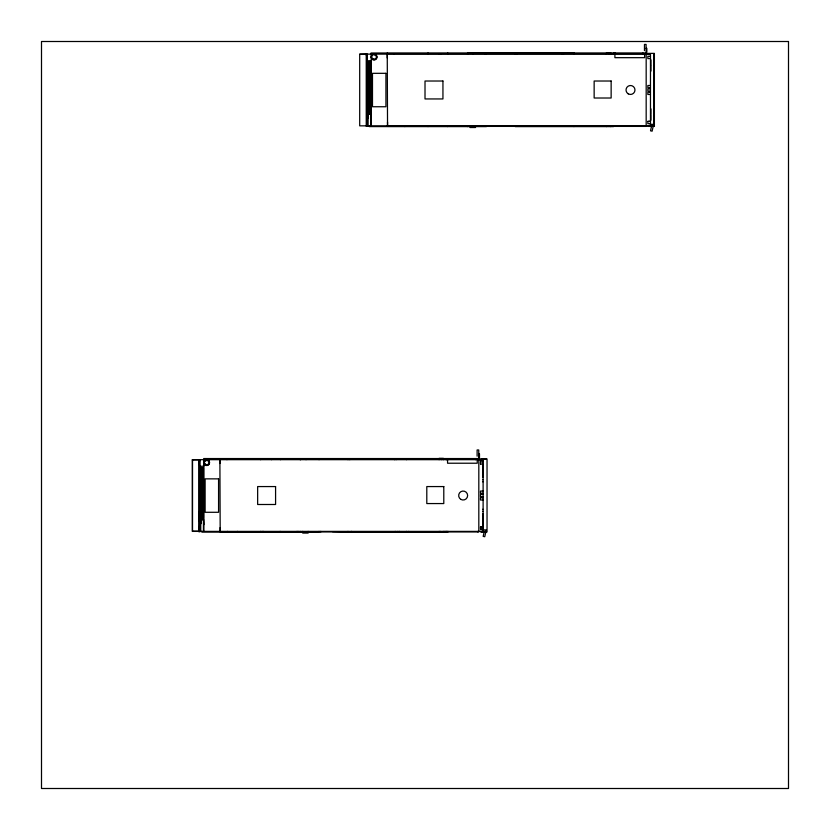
<?xml version="1.0" encoding="UTF-8"?>
<svg xmlns="http://www.w3.org/2000/svg" width="830" height="830" viewBox="0 0 830 830"><rect width="100%" height="100%" fill="white"/><g stroke="black" fill="none" stroke-linecap="round" stroke-linejoin="round"><path stroke-width="1.25" d="M484.139 532.009L483.174 536.367L484.762 536.72L486.11 530.64M651.498 126.471L650.533 130.818L652.121 131.171L653.469 125.091M484.762 54.126L486.39 53.566L486.39 54.126M367.368 60.818L371.197 60.621M200.009 466.367L203.838 466.17M646.093 48.337L646.84 48.337L646.84 54.126M467.529 53.193L573.914 53.193M387.247 53.566L646.176 53.566L646.176 126.399L387.537 126.399L387.527 122M359.701 54.313L366.798 54.126M649.724 54.313L648.23 54.313L648.23 53.379L654.393 53.379L654.393 126.399L648.23 126.399L648.23 125.838M366.238 55.174L367.368 55.174M650.471 56.367L647.857 56.284L647.857 58.608L650.471 58.525M650.658 60.051L650.658 65.093M650.658 65.3L650.658 70.903M653.833 74.046L654.393 74.046M367.815 83.197L367.057 83.197L367.057 89.215L367.815 89.215M650.471 85.5L647.857 85.5L647.857 87.741L650.471 87.741M650.471 88.862L647.857 88.862L647.857 91.103L650.471 91.103M367.815 90.574L367.057 90.574L367.057 96.456L367.815 96.456M650.471 92.223L647.857 92.223L647.857 94.464L650.471 94.464M650.658 109.021L650.658 114.25M369.599 112.154L370.854 112.154L370.854 62.105L367.815 62.105L368.178 117.943M369.941 113.046L370.875 113.046L371.197 119.115M368.105 113.741L370.792 113.741L370.792 125.838M650.658 114.882L650.658 120.111M647.857 121.356L650.471 121.356L647.857 121.45L647.857 123.691L650.471 123.597M650.326 124.344L653.469 124.344L653.469 125.838L359.701 125.838L359.701 54.126L650.471 54.126L650.471 125.838M648.23 126.212L653.833 126.212L653.833 53.566M470.039 126.585L369.215 126.585L369.215 125.838M475.071 126.585L486.39 126.585L486.39 125.838M478.744 453.886L479.491 453.886L479.491 459.675M300.18 458.741L406.555 458.741L406.555 459.675M219.888 459.115L478.817 459.115L478.817 531.947L220.189 531.947L220.168 527.548M480.871 459.115L486.473 459.115M192.342 459.862L199.439 459.862M480.871 459.862L482.365 459.862M198.878 460.712L200.009 460.712M482.552 460.702L483.112 460.702M480.497 461.916L483.112 461.822M480.497 464.063L483.112 464.157M482.552 464.81L483.299 464.81L483.299 477.136L482.552 477.136M482.552 464.904L483.299 464.904M483.299 465.589L483.299 470.631M483.299 470.849L483.299 476.451M482.552 476.762L483.299 476.762M482.552 476.949L483.299 476.949M482.552 479.657L483.112 479.657M482.552 481.711L483.112 481.711M200.466 488.746L199.708 488.746L199.708 494.763L200.466 494.763M483.112 491.049L480.497 491.049L480.497 493.29L483.112 493.29M483.112 494.41L480.497 494.41L480.497 496.651L483.112 496.651M200.466 496.122L199.708 496.122L199.708 502.005L200.466 502.005M483.112 497.772L480.497 497.772L480.497 500.013L483.112 500.013M482.552 509.35L483.112 509.35M482.552 511.405L483.112 511.405M482.552 513.946L483.299 513.946L483.299 526.272L482.552 526.272M483.299 514.569L483.299 519.798M202.24 517.702L203.506 517.702L203.506 467.653L200.455 467.653L200.455 523.491L201.368 523.491M202.593 518.584L203.516 518.584L203.838 524.664M200.746 519.289L203.443 519.289L203.443 531.387M483.299 520.431L483.299 525.66M483.112 526.905L480.497 526.905L480.497 529.239L483.112 529.239M480.497 526.998L483.112 526.998M480.497 529.146L483.112 529.146M482.967 529.893L486.11 529.893L486.11 531.387L192.342 531.387L192.342 459.675L483.112 459.675L483.112 531.387M482.552 530.36L483.112 530.36M192.529 531.2L199.439 531.2M480.871 531.76L486.473 531.76M303.946 532.134L201.856 532.134L201.856 531.387M307.723 532.134L319.031 532.134L319.031 531.387M515.337 126.399L488.123 125.838L488.123 126.399M332.425 531.625L347.978 531.947M440.927 54.126L438.946 53.566L438.946 54.126M387.537 125.838L387.247 53.006M220.189 531.387L219.888 458.554M387.247 54.126L387.257 57.976M219.888 459.675L219.909 463.514M650.658 59.262L650.658 71.588M650.658 108.398L650.658 120.724M646.093 54.126L646.093 44.415L644.464 44.415L644.464 50.64M645.885 53.566L645.885 54.126M645.74 54.126L645.74 53.006L371.052 53.006L371.052 54.126M645.232 125.838L645.232 126.399M644.599 54.126L644.599 57.675L614.905 57.675L614.905 53.006M642.939 53.006L642.897 54.126M615.206 53.006L615.206 54.126M615.352 125.838L615.352 126.399M614.428 125.838L614.428 126.399M614.21 53.006L614.21 54.126M613.505 53.006L613.505 54.126M613.505 125.838L613.505 126.585L515.337 126.585L515.337 125.838M613.163 125.838L613.163 126.399M610.745 54.126L610.745 52.819L606.45 52.819L606.45 54.126M610.621 125.838L610.621 126.585M609.106 53.566L609.106 54.126M607.55 125.838L607.55 126.399M606.512 125.838L606.512 126.585M573.914 53.006L573.914 54.126M573.914 125.838L573.914 126.585M566.776 125.838L566.776 126.399M565.22 125.838L565.22 126.399M563.477 53.566L563.477 54.126M562.574 125.838L562.574 126.399M561.817 53.566L561.817 54.126M518.74 125.838L518.74 126.399M517.142 53.566L517.142 54.126M515.337 53.566L515.337 54.126M482.365 531.387L480.684 531.387M480.871 460.629L480.871 458.928L487.034 458.928L487.034 531.947L480.871 531.947L480.871 531.387M480.497 461.822L480.497 464.157M478.744 459.675L478.744 449.964L477.115 449.964L477.115 456.189M478.537 459.115L478.537 459.675M478.391 459.675L478.391 458.554L203.692 458.554L203.692 459.675M477.873 531.387L477.873 531.947M477.25 459.675L477.25 463.223L447.557 463.223L447.557 458.554M475.486 125.838L475.486 127.519L470.071 127.519L470.071 125.838M475.59 458.554L475.549 459.675M473.391 53.193L473.391 54.126M467.788 53.193L467.788 54.126M467.529 53.006L467.529 54.126M467.529 125.838L467.529 126.585M447.993 531.387L447.993 531.947M447.858 458.554L447.858 459.675M447.764 53.006L447.764 54.126M447.484 125.838L447.484 126.585M447.069 531.387L447.069 531.947M446.851 458.554L446.851 459.675M446.146 458.554L446.146 459.675M446.187 531.387L446.146 532.134L347.978 532.134L347.978 531.387M445.814 531.387L445.814 531.947M444.278 531.387L444.278 532.134M443.386 459.675L443.386 458.368L439.091 458.368L439.091 459.675M443.272 531.387L443.272 532.134M441.757 459.115L441.757 459.675M440.201 531.387L440.201 531.947M439.163 531.387L439.163 532.134M428.01 53.006L428.01 54.126M428.01 125.838L428.01 126.585M408.796 531.387L408.796 532.134M406.555 531.387L406.555 532.134M404.843 125.838L404.843 126.585M399.417 531.387L399.417 531.947M397.861 531.387L397.861 531.947M396.118 459.115L396.118 459.675M395.225 531.387L395.225 531.947M394.758 125.838L394.758 126.399M394.468 459.115L394.468 459.675M394.312 53.566L394.312 54.126M371.197 54.126L371.197 125.838M370.325 62.105L370.305 112.154M370.149 62.105L370.128 112.154M369.952 62.105L369.952 112.154M369.775 62.105L369.786 114.135M369.609 62.105L369.609 114.135M369.412 62.105L369.433 114.135M369.236 62.105L369.236 114.135M369.06 62.105L369.06 114.135M368.894 62.105L368.883 114.135M368.717 62.105L368.707 114.135M368.541 62.105L368.52 114.135M368.364 62.105L368.344 114.135M368.167 62.105L368.105 125.838M367.991 62.105L367.991 117.943M367.451 83.197L367.451 89.215M367.451 90.574L367.368 126.212L366.238 126.212L366.238 54.126M367.368 54.126L367.368 83.591M367.368 88.675L367.368 91.342M351.391 531.387L351.391 531.947M349.793 459.115L349.793 459.675M347.978 459.115L347.978 459.675M320.764 531.387L320.764 531.947M319.031 459.115L319.031 459.675M308.138 531.387L308.138 533.067L302.722 533.067L302.722 531.387M306.031 458.741L306.031 459.675M300.429 458.741L300.429 459.675M300.18 458.554L300.18 459.675M300.18 531.387L300.18 532.134M298.126 531.387L298.126 532.134M297.005 531.387L297.005 532.134M280.416 458.554L280.416 459.675M280.135 531.387L280.135 532.134M271.597 459.115L271.597 459.675M263.266 531.387L263.266 532.134M262.145 531.387L262.145 532.134M260.651 458.554L260.651 459.675M260.651 531.387L260.651 532.134M237.494 531.387L237.494 532.134M227.41 531.387L227.41 531.947M226.953 459.115L226.953 459.675M203.838 459.675L203.838 531.387M203.329 467.653L203.329 517.702M203.153 467.653L203.132 517.702M202.956 467.653L202.966 517.702M202.779 467.653L202.79 517.702M202.613 467.653L202.603 517.702M202.437 519.684L202.437 467.653L202.261 519.684M202.24 467.653L202.074 519.684L202.064 467.653M201.898 467.653L201.887 519.684M201.711 467.653L201.721 519.684M201.524 467.653L201.524 519.684M201.348 467.653L201.348 519.684M201.171 467.653L201.182 523.491M200.995 467.653L201.005 523.491M200.819 467.653L200.746 531.387M200.632 467.653L200.632 523.491M200.009 459.675L200.009 531.76L198.878 531.76L198.878 459.675M199.553 511.052L199.553 521.883M199.439 459.675L199.439 531.387M199.252 461.356L199.252 464.717M199.252 526.345L199.252 529.706M192.529 459.862L192.529 531.387M374.911 55.091A2.397 2.376 0 0 1 375.928 55.797M204.574 463.877A2.397 2.376 0 0 1 204.491 462.061M205.197 461.044A2.397 2.376 0 0 1 208.112 460.92M788.5 41.5L41.5 41.5L41.5 788.5L788.5 788.5L788.5 41.5M385.929 73.32L372.483 73.32L372.483 106.748L385.929 106.748L385.929 73.32M442.94 81.018L425.012 81.018L425.012 98.946L442.94 98.946L442.94 81.018M611.139 81.018L594.145 81.018L594.145 98.013L611.139 98.013L611.139 81.018M218.57 478.858L205.124 478.858L205.124 512.286L218.57 512.286L218.57 478.858M275.581 486.567L257.653 486.567L257.653 504.495L275.581 504.495L275.581 486.567M443.791 486.567L426.796 486.567L426.796 503.561L443.791 503.561L443.791 486.567M370.502 112.154L370.502 62.105L370.491 112.154M372.514 59.521A2.801 2.781 0 0 0 376.872 57.405A2.801 2.781 0 0 0 372.846 54.718A2.801 2.781 0 0 0 372.514 59.521M372.722 58.754A2.397 2.376 0 0 0 376.478 57.011A2.397 2.376 0 0 0 373.075 54.645A2.397 2.376 0 0 0 372.722 58.754M372.514 59.158A2.801 2.781 0 0 0 376.872 57.042A2.801 2.781 0 0 0 372.846 54.355A2.801 2.781 0 0 0 372.514 59.158M628.258 93.863A4.482 4.482 0 0 0 634.981 89.982A4.482 4.482 0 0 0 628.258 86.102A4.482 4.482 0 0 0 628.258 93.863M205.166 465.07A2.801 2.781 0 0 0 209.513 462.943A2.801 2.781 0 0 0 205.487 460.256A2.801 2.781 0 0 0 205.166 465.07M205.373 464.292A2.397 2.376 0 0 0 209.129 462.549A2.397 2.376 0 0 0 205.726 460.194A2.397 2.376 0 0 0 205.373 464.292M205.166 464.707A2.801 2.781 0 0 0 209.513 462.58A2.801 2.781 0 0 0 205.487 459.893A2.801 2.781 0 0 0 205.166 464.707M460.909 499.411A4.482 4.482 0 0 0 467.632 495.531A4.482 4.482 0 0 0 460.909 491.651A4.482 4.482 0 0 0 460.909 499.411"/></g></svg>
